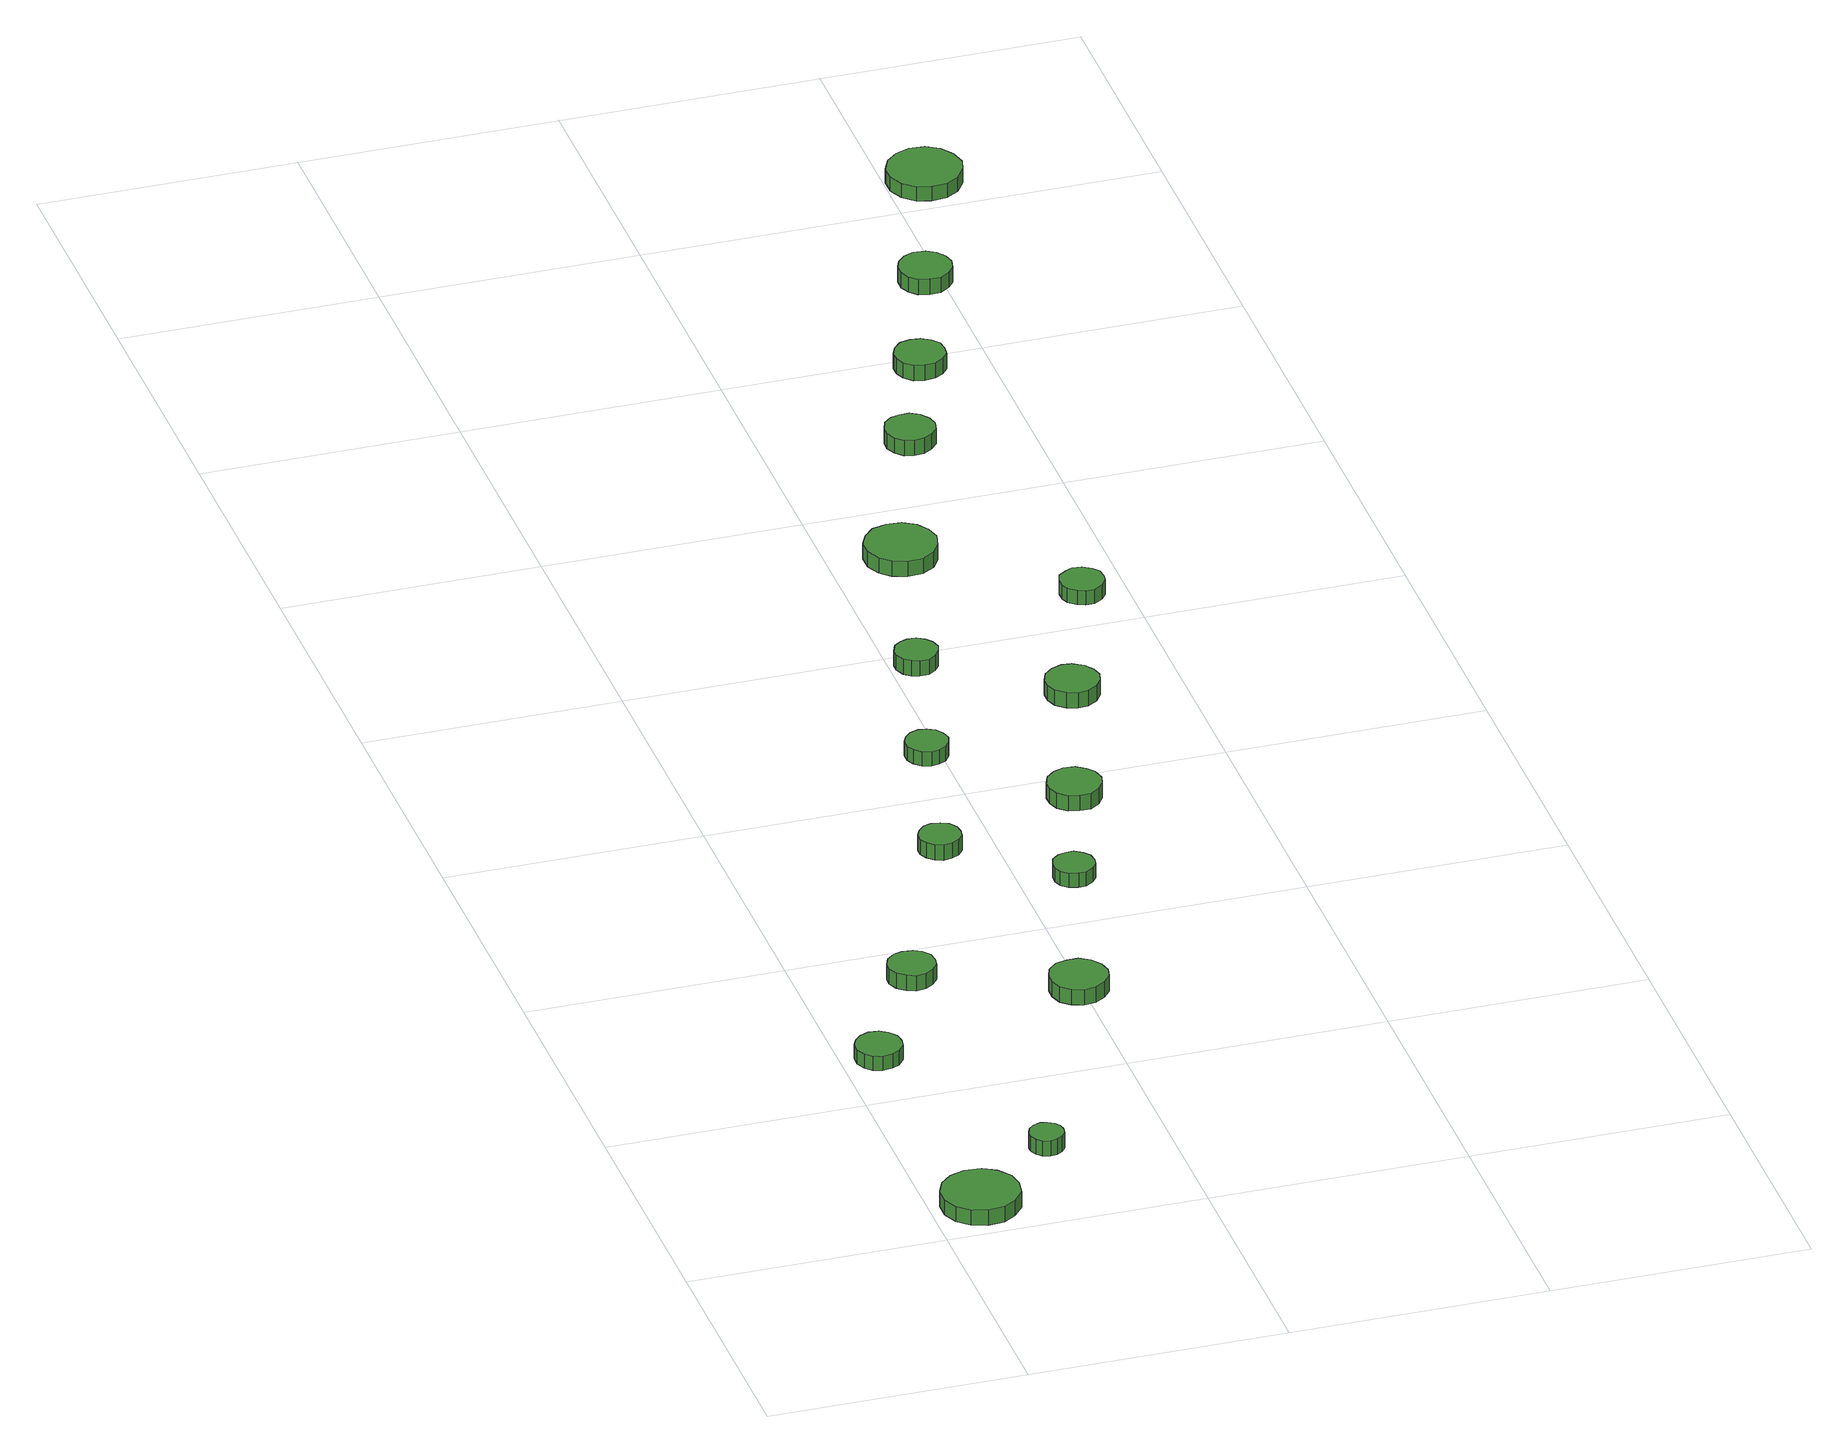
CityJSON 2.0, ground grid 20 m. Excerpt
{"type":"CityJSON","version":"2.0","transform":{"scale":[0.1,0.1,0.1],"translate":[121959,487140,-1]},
"CityObjects":{
"tree1":{"type":"SolitaryVegetationObject","attributes":{"function":"something"},"geometry":[{"type":"MultiSurface","lod":"1","boundaries":[[[0,1,2,3,4,5,6,7,8,9,10,11,12,13,14]],[[15,16,17,18,19,20,21,22,23,24,25,26,27,28,29]],[[0,29,28,1]],[[1,28,27,2]],[[2,27,26,3]],[[3,26,25,4]],[[4,25,24,5]],[[5,24,23,6]],[[6,23,22,7]],[[7,22,21,8]],[[8,21,20,9]],[[9,20,19,10]],[[10,19,18,11]],[[11,18,17,12]],[[12,17,16,13]],[[13,16,15,14]],[[14,15,29,0]]]}]},
"tree2":{"type":"SolitaryVegetationObject","attributes":{"function":"something"},"geometry":[{"type":"MultiSurface","lod":"1","boundaries":[[[30,31,32,33,34,35,36,37,38,39,40,41,42,43,44]],[[45,46,47,48,49,50,51,52,53,54,55,56,57,58,59]],[[30,59,58,31]],[[31,58,57,32]],[[32,57,56,33]],[[33,56,55,34]],[[34,55,54,35]],[[35,54,53,36]],[[36,53,52,37]],[[37,52,51,38]],[[38,51,50,39]],[[39,50,49,40]],[[40,49,48,41]],[[41,48,47,42]],[[42,47,46,43]],[[43,46,45,44]],[[44,45,59,30]]]}]},
"tree3":{"type":"SolitaryVegetationObject","attributes":{"function":"something"},"geometry":[{"type":"MultiSurface","lod":"1","boundaries":[[[60,61,62,63,64,65,66,67,68,69,70,71,72,73,74]],[[75,76,77,78,79,80,81,82,83,84,85,86,87,88,89]],[[60,89,88,61]],[[61,88,87,62]],[[62,87,86,63]],[[63,86,85,64]],[[64,85,84,65]],[[65,84,83,66]],[[66,83,82,67]],[[67,82,81,68]],[[68,81,80,69]],[[69,80,79,70]],[[70,79,78,71]],[[71,78,77,72]],[[72,77,76,73]],[[73,76,75,74]],[[74,75,89,60]]]}]},
"tree4":{"type":"SolitaryVegetationObject","attributes":{"function":"something"},"geometry":[{"type":"MultiSurface","lod":"1","boundaries":[[[90,91,92,93,94,95,96,97,98,99,100,101,102,103,104]],[[105,106,107,108,109,110,111,112,113,114,115,116,117,118,119]],[[90,119,118,91]],[[91,118,117,92]],[[92,117,116,93]],[[93,116,115,94]],[[94,115,114,95]],[[95,114,113,96]],[[96,113,112,97]],[[97,112,111,98]],[[98,111,110,99]],[[99,110,109,100]],[[100,109,108,101]],[[101,108,107,102]],[[102,107,106,103]],[[103,106,105,104]],[[104,105,119,90]]]}]},
"tree5":{"type":"SolitaryVegetationObject","attributes":{"function":"something"},"geometry":[{"type":"MultiSurface","lod":"1","boundaries":[[[120,121,122,123,124,125,126,127,128,129,130,131,132,133,134]],[[135,136,137,138,139,140,141,142,143,144,145,146,147,148,149]],[[120,149,148,121]],[[121,148,147,122]],[[122,147,146,123]],[[123,146,145,124]],[[124,145,144,125]],[[125,144,143,126]],[[126,143,142,127]],[[127,142,141,128]],[[128,141,140,129]],[[129,140,139,130]],[[130,139,138,131]],[[131,138,137,132]],[[132,137,136,133]],[[133,136,135,134]],[[134,135,149,120]]]}]},
"tree6":{"type":"SolitaryVegetationObject","attributes":{"function":"something"},"geometry":[{"type":"MultiSurface","lod":"1","boundaries":[[[150,151,152,153,154,155,156,157,158,159,160,161,162,163,164]],[[165,166,167,168,169,170,171,172,173,174,175,176,177,178,179]],[[150,179,178,151]],[[151,178,177,152]],[[152,177,176,153]],[[153,176,175,154]],[[154,175,174,155]],[[155,174,173,156]],[[156,173,172,157]],[[157,172,171,158]],[[158,171,170,159]],[[159,170,169,160]],[[160,169,168,161]],[[161,168,167,162]],[[162,167,166,163]],[[163,166,165,164]],[[164,165,179,150]]]}]},
"tree7":{"type":"SolitaryVegetationObject","attributes":{"function":"something"},"geometry":[{"type":"MultiSurface","lod":"1","boundaries":[[[180,181,182,183,184,185,186,187,188,189,190,191,192,193,194]],[[195,196,197,198,199,200,201,202,203,204,205,206,207,208,209]],[[180,209,208,181]],[[181,208,207,182]],[[182,207,206,183]],[[183,206,205,184]],[[184,205,204,185]],[[185,204,203,186]],[[186,203,202,187]],[[187,202,201,188]],[[188,201,200,189]],[[189,200,199,190]],[[190,199,198,191]],[[191,198,197,192]],[[192,197,196,193]],[[193,196,195,194]],[[194,195,209,180]]]}]},
"tree8":{"type":"SolitaryVegetationObject","attributes":{"function":"something"},"geometry":[{"type":"MultiSurface","lod":"1","boundaries":[[[210,211,212,213,214,215,216,217,218,219,220,221,222,223,224]],[[225,226,227,228,229,230,231,232,233,234,235,236,237,238,239]],[[210,239,238,211]],[[211,238,237,212]],[[212,237,236,213]],[[213,236,235,214]],[[214,235,234,215]],[[215,234,233,216]],[[216,233,232,217]],[[217,232,231,218]],[[218,231,230,219]],[[219,230,229,220]],[[220,229,228,221]],[[221,228,227,222]],[[222,227,226,223]],[[223,226,225,224]],[[224,225,239,210]]]}]},
"tree9":{"type":"SolitaryVegetationObject","attributes":{"function":"something"},"geometry":[{"type":"MultiSurface","lod":"1","boundaries":[[[240,241,242,243,244,245,246,247,248,249,250,251,252,253,254]],[[255,256,257,258,259,260,261,262,263,264,265,266,267,268,269]],[[240,269,268,241]],[[241,268,267,242]],[[242,267,266,243]],[[243,266,265,244]],[[244,265,264,245]],[[245,264,263,246]],[[246,263,262,247]],[[247,262,261,248]],[[248,261,260,249]],[[249,260,259,250]],[[250,259,258,251]],[[251,258,257,252]],[[252,257,256,253]],[[253,256,255,254]],[[254,255,269,240]]]}]},
"tree10":{"type":"SolitaryVegetationObject","attributes":{"function":"something"},"geometry":[{"type":"MultiSurface","lod":"1","boundaries":[[[270,271,272,273,274,275,276,277,278,279,280,281,282,283,284]],[[285,286,287,288,289,290,291,292,293,294,295,296,297,298,299]],[[270,299,298,271]],[[271,298,297,272]],[[272,297,296,273]],[[273,296,295,274]],[[274,295,294,275]],[[275,294,293,276]],[[276,293,292,277]],[[277,292,291,278]],[[278,291,290,279]],[[279,290,289,280]],[[280,289,288,281]],[[281,288,287,282]],[[282,287,286,283]],[[283,286,285,284]],[[284,285,299,270]]]}]},
"tree11":{"type":"SolitaryVegetationObject","attributes":{"function":"something"},"geometry":[{"type":"MultiSurface","lod":"1","boundaries":[[[300,301,302,303,304,305,306,307,308,309,310,311,312,313,314]],[[315,316,317,318,319,320,321,322,323,324,325,326,327,328,329]],[[300,329,328,301]],[[301,328,327,302]],[[302,327,326,303]],[[303,326,325,304]],[[304,325,324,305]],[[305,324,323,306]],[[306,323,322,307]],[[307,322,321,308]],[[308,321,320,309]],[[309,320,319,310]],[[310,319,318,311]],[[311,318,317,312]],[[312,317,316,313]],[[313,316,315,314]],[[314,315,329,300]]]}]},
"tree12":{"type":"SolitaryVegetationObject","attributes":{"function":"something"},"geometry":[{"type":"MultiSurface","lod":"1","boundaries":[[[330,331,332,333,334,335,336,337,338,339,340,341,342,343,344]],[[345,346,347,348,349,350,351,352,353,354,355,356,357,358,359]],[[330,359,358,331]],[[331,358,357,332]],[[332,357,356,333]],[[333,356,355,334]],[[334,355,354,335]],[[335,354,353,336]],[[336,353,352,337]],[[337,352,351,338]],[[338,351,350,339]],[[339,350,349,340]],[[340,349,348,341]],[[341,348,347,342]],[[342,347,346,343]],[[343,346,345,344]],[[344,345,359,330]]]}]},
"tree13":{"type":"SolitaryVegetationObject","attributes":{"function":"something"},"geometry":[{"type":"MultiSurface","lod":"1","boundaries":[[[360,361,362,363,364,365,366,367,368,369,370,371,372,373,374]],[[375,376,377,378,379,380,381,382,383,384,385,386,387,388,389]],[[360,389,388,361]],[[361,388,387,362]],[[362,387,386,363]],[[363,386,385,364]],[[364,385,384,365]],[[365,384,383,366]],[[366,383,382,367]],[[367,382,381,368]],[[368,381,380,369]],[[369,380,379,370]],[[370,379,378,371]],[[371,378,377,372]],[[372,377,376,373]],[[373,376,375,374]],[[374,375,389,360]]]}]},
"tree14":{"type":"SolitaryVegetationObject","attributes":{"function":"something"},"geometry":[{"type":"MultiSurface","lod":"1","boundaries":[[[390,391,392,393,394,395,396,397,398,399,400,401,402,403,404]],[[405,406,407,408,409,410,411,412,413,414,415,416,417,418,419]],[[390,419,418,391]],[[391,418,417,392]],[[392,417,416,393]],[[393,416,415,394]],[[394,415,414,395]],[[395,414,413,396]],[[396,413,412,397]],[[397,412,411,398]],[[398,411,410,399]],[[399,410,409,400]],[[400,409,408,401]],[[401,408,407,402]],[[402,407,406,403]],[[403,406,405,404]],[[404,405,419,390]]]}]},
"tree15":{"type":"SolitaryVegetationObject","attributes":{"function":"something"},"geometry":[{"type":"MultiSurface","lod":"1","boundaries":[[[420,421,422,423,424,425,426,427,428,429,430,431,432,433,434]],[[435,436,437,438,439,440,441,442,443,444,445,446,447,448,449]],[[420,449,448,421]],[[421,448,447,422]],[[422,447,446,423]],[[423,446,445,424]],[[424,445,444,425]],[[425,444,443,426]],[[426,443,442,427]],[[427,442,441,428]],[[428,441,440,429]],[[429,440,439,430]],[[430,439,438,431]],[[431,438,437,432]],[[432,437,436,433]],[[433,436,435,434]],[[434,435,449,420]]]}]},
"tree16":{"type":"SolitaryVegetationObject","attributes":{"function":"something"},"geometry":[{"type":"MultiSurface","lod":"1","boundaries":[[[450,451,452,453,454,455,456,457,458,459,460,461,462,463,464]],[[465,466,467,468,469,470,471,472,473,474,475,476,477,478,479]],[[450,479,478,451]],[[451,478,477,452]],[[452,477,476,453]],[[453,476,475,454]],[[454,475,474,455]],[[455,474,473,456]],[[456,473,472,457]],[[457,472,471,458]],[[458,471,470,459]],[[459,470,469,460]],[[460,469,468,461]],[[461,468,467,462]],[[462,467,466,463]],[[463,466,465,464]],[[464,465,479,450]]]}]},
"tree17":{"type":"SolitaryVegetationObject","attributes":{"function":"something"},"geometry":[{"type":"MultiSurface","lod":"1","boundaries":[[[480,481,482,483,484,485,486,487,488,489,490,491,492,493,494]],[[495,496,497,498,499,500,501,502,503,504,505,506,507,508,509]],[[480,509,508,481]],[[481,508,507,482]],[[482,507,506,483]],[[483,506,505,484]],[[484,505,504,485]],[[485,504,503,486]],[[486,503,502,487]],[[487,502,501,488]],[[488,501,500,489]],[[489,500,499,490]],[[490,499,498,491]],[[491,498,497,492]],[[492,497,496,493]],[[493,496,495,494]],[[494,495,509,480]]]}]}
},
"vertices":[
[67,38,25],[65,50,25],[57,60,25],[47,66,25],[34,67,25],[22,63,25],[13,55,25],[8,44,25],[8,31,25],[13,20,25],[22,12,25],[34,8,25],[47,9,25],[57,15,25],[65,25,25],[65,25,12],[57,15,12],[47,9,12],[34,8,12],[22,12,12],[13,20,12],[8,31,12],[8,44,12],[13,55,12],[22,63,12],[34,67,12],[47,66,12],[57,60,12],[65,50,12],[67,38,12],
[45,257,25],[44,264,25],[39,270,25],[33,274,25],[25,275,25],[18,272,25],[13,267,25],[10,261,25],[10,253,25],[13,246,25],[18,241,25],[25,239,25],[33,240,25],[39,243,25],[44,249,25],[44,249,13],[39,243,13],[33,240,13],[25,239,13],[18,241,13],[13,246,13],[10,253,13],[10,261,13],[13,267,13],[18,272,13],[25,275,13],[33,274,13],[39,270,13],[44,264,13],[45,257,13],
[121,102,25],[120,107,25],[117,111,25],[112,114,25],[107,115,25],[101,113,25],[97,109,25],[95,104,25],[95,99,25],[97,94,25],[101,90,25],[107,88,25],[112,89,25],[117,92,25],[120,96,25],[120,96,12],[117,92,12],[112,89,12],[107,88,12],[101,90,12],[97,94,12],[95,99,12],[95,104,12],[97,109,12],[101,113,12],[107,115,12],[112,114,12],[117,111,12],[120,107,12],[121,102,12],
[101,354,28],[100,362,28],[95,368,28],[89,371,28],[81,372,28],[74,370,28],[68,365,28],[65,358,28],[65,351,28],[68,344,28],[74,339,28],[81,336,28],[89,337,28],[95,341,28],[100,347,28],[100,347,15],[95,341,15],[89,337,15],[81,336,15],[74,339,15],[68,344,15],[65,351,15],[65,358,15],[68,365,15],[74,370,15],[81,372,15],[89,371,15],[95,368,15],[100,362,15],[101,354,15],
[217,301,29],[215,310,29],[209,318,29],[201,323,29],[192,323,29],[183,321,29],[176,314,29],[173,306,29],[173,297,29],[176,288,29],[183,282,29],[192,279,29],[201,280,29],[209,285,29],[215,292,29],[215,292,16],[209,285,16],[201,280,16],[192,279,16],[183,282,16],[176,288,16],[173,297,16],[173,306,16],[176,314,16],[183,321,16],[192,323,16],[201,323,16],[209,318,16],[215,310,16],[217,301,16],
[173,523,28],[172,529,28],[168,535,28],[162,538,28],[155,539,28],[149,537,28],[144,532,28],[141,526,28],[141,520,28],[144,514,28],[149,509,28],[155,507,28],[162,508,28],[168,511,28],[172,516,28],[172,516,15],[168,511,15],[162,508,15],[155,507,15],[149,509,15],[144,514,15],[141,520,15],[141,526,15],[144,532,15],[149,537,15],[155,539,15],[162,538,15],[168,535,15],[172,529,15],[173,523,15],
[254,453,29],[253,460,29],[249,465,29],[243,469,29],[237,469,29],[230,467,29],[225,463,29],[223,457,29],[223,450,29],[225,444,29],[230,440,29],[237,438,29],[243,438,29],[249,442,29],[253,447,29],[253,447,17],[249,442,17],[243,438,17],[237,438,17],[230,440,17],[225,444,17],[223,450,17],[223,457,17],[225,463,17],[230,467,17],[237,469,17],[243,469,17],[249,465,17],[253,460,17],[254,453,17],
[206,658,24],[204,665,24],[200,671,24],[194,674,24],[188,675,24],[181,673,24],[176,668,24],[173,662,24],[173,655,24],[176,649,24],[181,644,24],[188,642,24],[194,643,24],[200,646,24],[204,652,24],[204,652,12],[200,646,12],[194,643,12],[188,642,12],[181,644,12],[176,649,12],[173,655,12],[173,662,12],[176,668,12],[181,673,12],[188,675,12],[194,674,12],[200,671,12],[204,665,12],[206,658,12],
[296,571,24],[294,580,24],[289,586,24],[282,591,24],[273,592,24],[265,589,24],[258,583,24],[255,575,24],[255,567,24],[258,559,24],[265,553,24],[273,551,24],[282,551,24],[289,556,24],[294,563,24],[294,563,11],[289,556,11],[282,551,11],[273,551,11],[265,553,11],[258,559,11],[255,567,11],[255,575,11],[258,583,11],[265,589,11],[273,592,11],[282,591,11],[289,586,11],[294,580,11],[296,571,11],
[237,784,24],[235,791,24],[231,796,24],[225,800,24],[218,800,24],[212,798,24],[207,794,24],[204,787,24],[204,781,24],[207,774,24],[212,770,24],[218,768,24],[225,768,24],[231,772,24],[235,777,24],[235,777,11],[231,772,11],[225,768,11],[218,768,11],[212,770,11],[207,774,11],[204,781,11],[204,787,11],[207,794,11],[212,798,11],[218,800,11],[225,800,11],[231,796,11],[235,791,11],[237,784,11],
[279,922,31],[276,933,31],[270,942,31],[260,948,31],[248,949,31],[237,946,31],[229,938,31],[224,928,31],[224,916,31],[229,905,31],[237,898,31],[248,894,31],[260,895,31],[270,901,31],[276,910,31],[276,910,18],[270,901,18],[260,895,18],[248,894,18],[237,898,18],[229,905,18],[224,916,18],[224,928,18],[229,938,18],[237,946,18],[248,949,18],[260,948,18],[270,942,18],[276,933,18],[279,922,18],
[338,711,24],[336,719,24],[331,726,24],[323,731,24],[315,732,24],[307,729,24],[300,723,24],[297,715,24],[297,707,24],[300,699,24],[307,693,24],[315,690,24],[323,691,24],[331,696,24],[336,703,24],[336,703,11],[331,696,11],[323,691,11],[315,690,11],[307,693,11],[300,699,11],[297,707,11],[297,715,11],[300,723,11],[307,729,11],[315,732,11],[323,731,11],[331,726,11],[336,719,11],[338,711,11],
[381,839,27],[380,846,27],[376,851,27],[369,855,27],[362,856,27],[356,853,27],[350,849,27],[348,842,27],[348,835,27],[350,829,27],[356,824,27],[362,822,27],[369,822,27],[376,826,27],[380,832,27],[380,832,15],[376,826,15],[369,822,15],[362,822,15],[356,824,15],[350,829,15],[348,835,15],[348,842,15],[350,849,15],[356,853,15],[362,856,15],[369,855,15],[376,851,15],[380,846,15],[381,839,15],
[326,1077,30],[324,1085,30],[319,1092,30],[312,1096,30],[304,1096,30],[297,1094,30],[291,1089,30],[288,1081,30],[288,1073,30],[291,1066,30],[297,1060,30],[304,1058,30],[312,1059,30],[319,1063,30],[324,1069,30],[324,1069,17],[319,1063,17],[312,1059,17],[304,1058,17],[297,1060,17],[291,1066,17],[288,1073,17],[288,1081,17],[291,1089,17],[297,1094,17],[304,1096,17],[312,1096,17],[319,1092,17],[324,1085,17],[326,1077,17],
[367,1186,24],[366,1194,24],[361,1200,24],[354,1204,24],[346,1205,24],[338,1203,24],[332,1197,24],[329,1190,24],[329,1182,24],[332,1175,24],[338,1169,24],[346,1167,24],[354,1168,24],[361,1172,24],[366,1178,24],[366,1178,11],[361,1172,11],[354,1168,11],[346,1167,11],[338,1169,11],[332,1175,11],[329,1182,11],[329,1190,11],[332,1197,11],[338,1203,11],[346,1205,11],[354,1204,11],[361,1200,11],[366,1194,11],[367,1186,11],
[409,1304,23],[407,1312,23],[402,1319,23],[395,1323,23],[386,1324,23],[378,1321,23],[372,1315,23],[369,1308,23],[369,1299,23],[372,1292,23],[378,1286,23],[386,1284,23],[395,1284,23],[402,1289,23],[407,1295,23],[407,1295,10],[402,1289,10],[395,1284,10],[386,1284,10],[378,1286,10],[372,1292,10],[369,1299,10],[369,1308,10],[372,1315,10],[378,1321,10],[386,1324,10],[395,1323,10],[402,1319,10],[407,1312,10],[409,1304,10],
[457,1432,26],[454,1444,26],[447,1454,26],[437,1460,26],[425,1461,26],[414,1457,26],[405,1449,26],[400,1438,26],[400,1426,26],[405,1415,26],[414,1407,26],[425,1404,26],[437,1405,26],[447,1411,26],[454,1421,26],[454,1421,14],[447,1411,14],[437,1405,14],[425,1404,14],[414,1407,14],[405,1415,14],[400,1426,14],[400,1438,14],[405,1449,14],[414,1457,14],[425,1461,14],[437,1460,14],[447,1454,14],[454,1444,14],[457,1432,14]
]}
